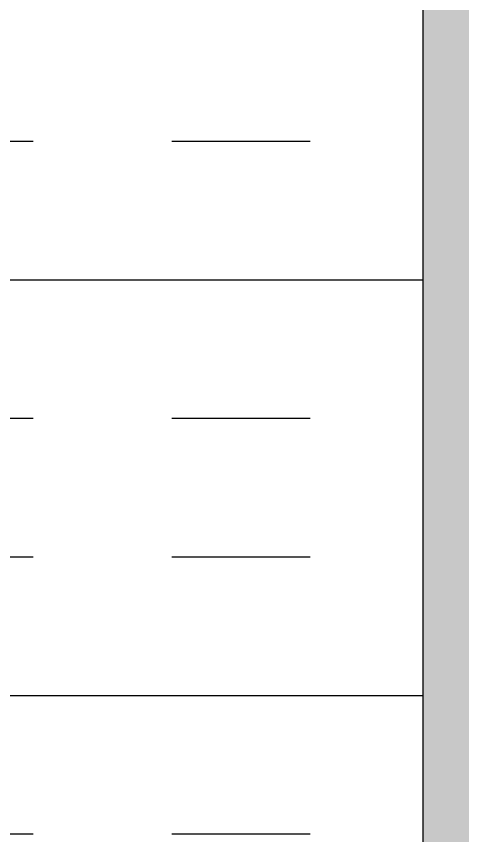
# Model space of a CAD drawing. Header units: inches. Extents: x 26.1 to 80.9, y -14.5 to 56.3.
# Drawn here: x 60.73 to 63.55, y 38.36 to 43.54 of the extents above; entities that cross this region are included whole.
import ezdxf

# ---------------------------------------------------------------- set-up
doc = ezdxf.new("R2010")
doc.units = ezdxf.units.IN
doc.header["$LTSCALE"] = 0.5
doc.header["$MEASUREMENT"] = 0
doc.layers.add('HATCH', color=12, linetype='Continuous')
doc.layers.add('LINE50', color=5, linetype='Continuous')

msp = doc.modelspace()

# ---------------------------------------------------------------- hatches: boundary and pattern name
at = {"layer": 'HATCH'}
h = msp.add_hatch(dxfattribs=at)
h.set_pattern_fill('INSUL', color=256, scale=7, style=0)
h.set_pattern_definition([(180, (2986.8376, -359.7554), (0, 2.625), []), (180, (2986.8376, -358.8804), (0, 2.625), [0.875, -0.875]), (180, (2986.8376, -358.0054), (0, 2.625), [0.875, -0.875])])
h.paths.add_polyline_path([(63.301, 37.2542), (62.8635, 37.2542), (62.8635, 37.7542), (61.3635, 37.7542), (61.3635, 37.2542), (60.676, 37.2542), (60.676, 55.2542), (61.3635, 55.2542), (61.3635, 55.7542), (62.8635, 55.7542), (62.8635, 55.2542), (63.301, 55.2542)])
h = msp.add_hatch(dxfattribs=at)
h.set_pattern_fill('AR-SAND', color=256, scale=0.25, style=0)
h.set_pattern_definition([(37.5, (6, 0), (-0.0157483, 0.481706), [0, -0.38, 0, -0.425, 0, -0.40625]), (7.5, (6, 0), (0.442444, 0.7055365), [0, -0.205, 0, -0.3425, 0, -0.13125]), (327.5, (5.6925, 0), (0.7785355, 0.0014148), [0, -0.125, 0, -0.45, 0, -0.5875]), (317.5, (5.6925, 0), (0.7515317, 0.219419), [0, -0.0625, 0, -0.295, 0, -0.3375])])
h.paths.add_polyline_path([(63.801, 55.2542), (63.301, 55.2542), (63.301, 37.2542), (63.301, 29.0667), (63.801, 29.0667)])

# ---------------------------------------------------------------- linework, layer by layer
at = {"layer": 'LINE50'}
msp.add_line((63.301, 37.2542), (63.301, 55.2542), dxfattribs=at)

doc.saveas('drawing.dxf')
